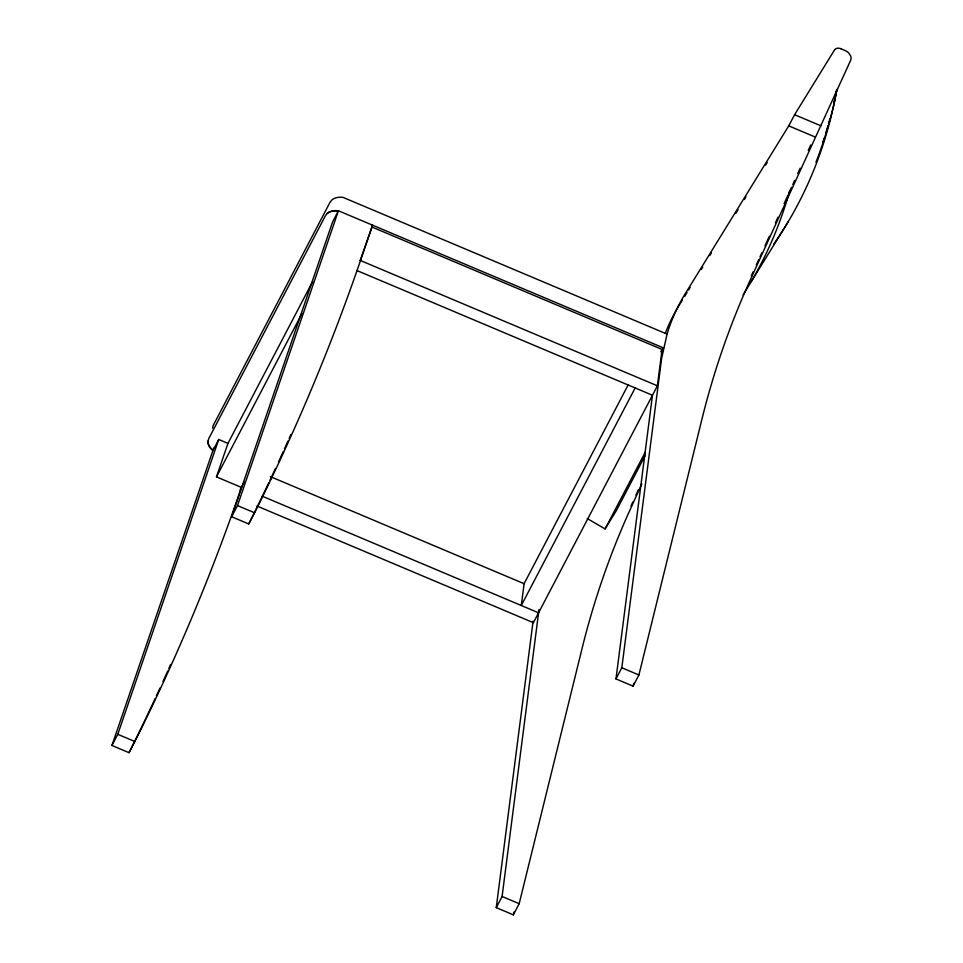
<?xml version="1.0" encoding="UTF-8"?>
<svg xmlns="http://www.w3.org/2000/svg" width="963" height="963" viewBox="0 0 963 963"><rect width="100%" height="100%" fill="white"/><g stroke="black" fill="none" stroke-linecap="round" stroke-linejoin="round"><path stroke-width="1.44" d="M641.803 483.908L630.055 509.812A1450.964 1067.486 27.6 0 0 580.785 653.708L519.177 903.691L513.339 914.85L496.258 907.64L533.105 621.147M496.258 907.64L502.096 896.481L538.955 609.844L538.582 612.805L262.189 496.186M840.735 48.692L845.057 50.521A8.354 6.151 27.6 0 1 848.836 53.146L850.582 55.842A8.992 6.609 27.6 0 1 850.618 60.416L749.768 281.1A1450.964 1067.486 27.6 0 0 700.51 424.984L638.902 674.979L633.064 686.138L615.983 678.927L652.457 395.251L356.671 270.434M256.977 506.032L533.406 622.676L657.392 385.814L662.075 349.449L663.543 347.956L338.434 210.777A15.107 10.172 18.9 0 0 327.492 213.16L325.518 215.543L208.718 438.683L207.936 441.56A15.107 10.172 18.9 0 0 212.883 450.648L218.721 439.489L227.942 443.389L312.662 281.545M615.983 678.927L621.821 667.768L661.605 358.525L667.13 333.86A309.003 227.34 27.6 0 1 684.982 294.16L788.745 125.864L794.595 114.705L834.548 49.907M628.261 384.706L524.101 583.698L521.284 605.51L635.159 387.945M212.522 428.15L213.304 425.273L330.104 202.134L332.079 199.762A15.107 10.172 18.9 0 1 343.033 197.379L667.07 334.113M833.789 103.414L836.462 90.558M837.04 89.246L834.09 103.498A883.396 597.18 32.4 0 1 828.686 124.396M513.339 914.85L514.049 911.949M633.064 686.138L633.774 683.224M227.942 443.389L216.47 476.89L241.412 487.41A3759.071 2765.592 27.6 0 1 134.856 741.522L129.018 752.681L111.937 745.47L213.798 447.976M111.937 745.47L117.775 734.312L218.721 439.489M231.662 516.758L332.596 221.935L338.434 210.777L237.5 505.599L231.662 516.758L248.743 523.956L254.581 512.798A3759.071 2765.592 27.6 0 0 361.125 258.698L372.597 225.186L360.222 260.419L657.392 385.814M630.994 506.02L632.835 501.94M635.917 495.138L638.385 489.698M751.345 275.887L753.21 271.795M756.292 264.981L758.772 259.529M760.012 256.796L761.865 252.703M764.959 245.89L769.281 236.344M775.468 222.706L777.948 217.253M784.123 203.614L787.842 195.429M789.07 192.708L791.55 187.255M792.79 184.523L794.644 180.43M797.737 173.617L800.205 168.164M808.246 150.433L810.714 144.98M216.47 476.89L301.876 313.721M240.112 489.878L244.193 482.102M360.222 260.419L361.125 258.698M660.835 351.808L662.075 349.449L371.694 226.919M587.213 518.515L605.089 528.928L645.354 451.996M645.342 455.222L616.176 510.944L605.089 528.928M682.285 300.215L679.144 305.319A309.003 227.34 27.6 0 0 665.349 333.186M684.645 296.387L687.004 292.559M688.569 290.019L690.146 287.468M701.148 269.616L702.725 267.064M709.803 255.592L711.368 253.04M735.744 213.521L738.103 209.693M744.387 199.497L745.964 196.946M765.621 165.07L767.186 162.518M751.152 281.81L788.143 221.827M338.182 211.27L337.471 211.15A13.939 9.389 18.9 0 0 327.083 213.557M794.595 114.705L820.958 125.828M788.745 125.864L815.119 136.987M270.471 476.661L524.101 583.698M237.5 505.599L254.581 512.798M621.821 667.768L638.902 674.979M117.775 734.312L134.856 741.522M502.096 896.481L519.177 903.691M213.136 450.154L212.582 449.745A13.939 9.389 18.9 0 1 208.02 441.03M290.898 434.469A3759.071 2765.592 27.6 0 1 289.153 438.406M287.985 441.03A3759.071 2765.592 27.6 0 1 284.47 448.878M283.291 451.491A3759.071 2765.592 27.6 0 1 278.524 461.927M275.514 468.439A3759.071 2765.592 27.6 0 1 270.049 480.128M268.833 482.728A3759.071 2765.592 27.6 0 1 248.743 523.956M789.6 191.156A820.596 554.724 32.4 0 1 743.027 294.919M170.595 664.494A3759.071 2765.592 27.6 0 1 168.85 668.43M167.682 671.055A3759.071 2765.592 27.6 0 1 162.976 681.515M160.002 688.039A3759.071 2765.592 27.6 0 1 156.403 695.864M155.199 698.464A3759.071 2765.592 27.6 0 1 129.018 752.681M836.654 90.486A820.596 554.724 32.4 0 1 773.795 244.084M834.584 49.92A5.634 4.141 27.6 0 1 840.747 48.668M828.288 125.768A883.396 597.18 32.4 0 1 822.739 143.499M822.282 144.847A883.396 597.18 32.4 0 1 815.95 162.193M829.925 118.774A883.095 596.976 32.4 0 1 828.782 122.927M827.987 125.684A883.095 596.976 32.4 0 1 825.941 132.533M824.232 137.986A883.095 596.976 32.4 0 1 822.896 142.055"/></g></svg>
